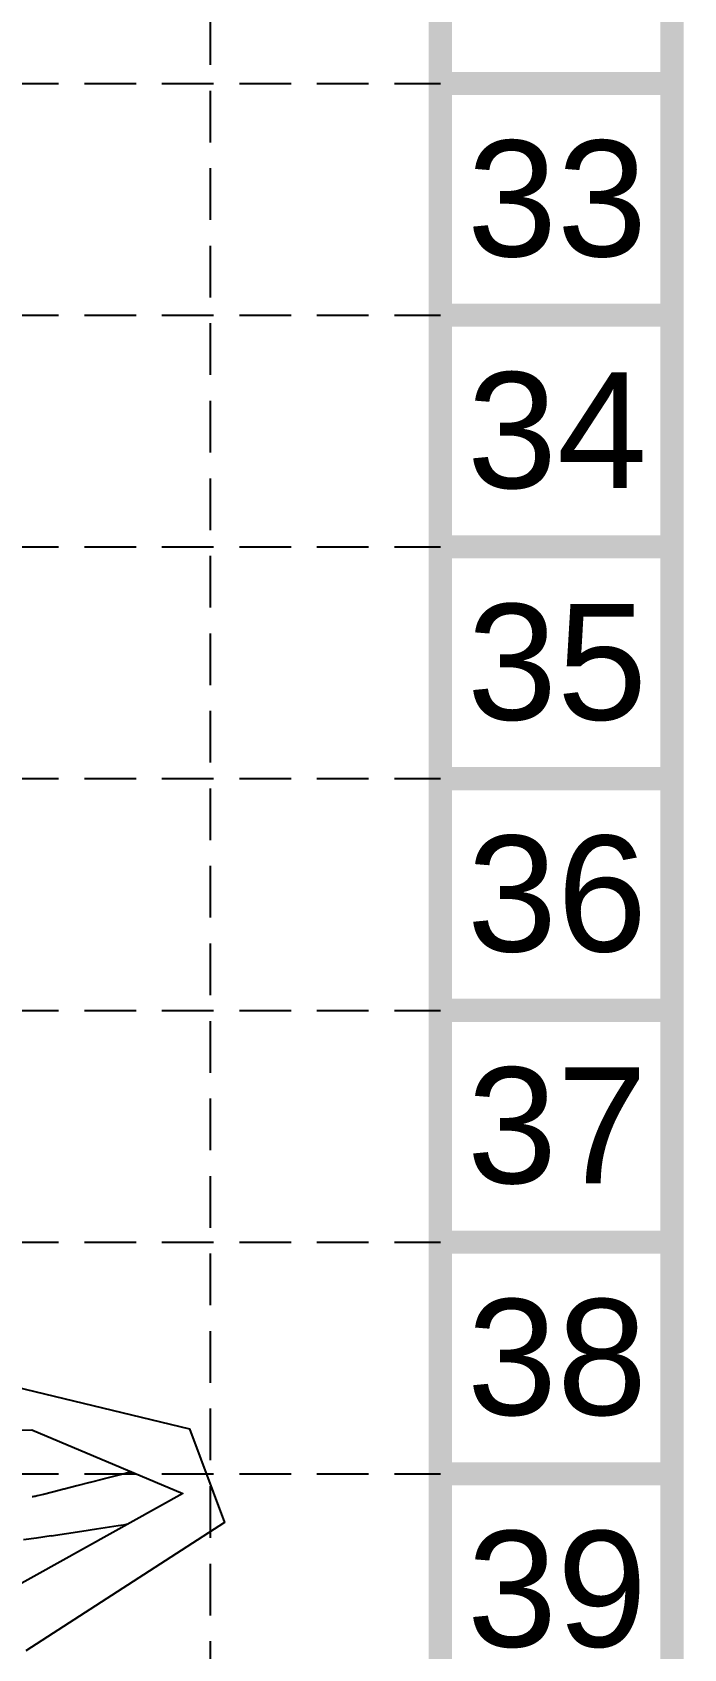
# Model space of a CAD drawing. Extents: x 5513 to 6525, y 3862 to 5479.
# Drawn here: x 6453.8 to 6524.7, y 4475 to 4650.9 of the extents above; entities that cross this region are included whole.
import ezdxf
from ezdxf.enums import TextEntityAlignment as Align

# ---------------------------------------------------------------- set-up
doc = ezdxf.new("R2010")
doc.units = 0
doc.header["$LTSCALE"] = 50
doc.header["$MEASUREMENT"] = 0
doc.linetypes.add('HIDDEN', pattern=[0.375, 0.25, -0.125])
for name, color, linetype in [('BASE', 7, 'Continuous'), ('CONT-MNR', 14, 'Continuous'), ('GRID', 254, 'HIDDEN'), ('v-topo-bndy', 140, 'Continuous'), ('V-TOPO-BNDY-2', 7, 'Continuous')]:
    doc.layers.add(name, color=color, linetype=linetype)
doc.styles.get("Standard").update_dxf_attribs({"font": 'ARIAL.TTF'})

msp = doc.modelspace()

# ---------------------------------------------------------------- linework, layer by layer
at = {"layer": 'BASE', "const_width": 2.52}
for points in [[(6523.47, 3863.46), (6523.47, 5477.65), (5514.6, 5477.65), (5514.6, 3863.46)], [(6498.25, 3888.68), (6498.25, 5452.43), (5539.82, 5452.43), (5539.82, 3888.68)]]:
    msp.add_lwpolyline(points, close=True, dxfattribs=at)
for points in [[(6523.47, 4645.33), (6498.25, 4645.33)], [(6523.47, 4620.11), (6498.25, 4620.11)], [(6523.47, 4594.89), (6498.25, 4594.89)], [(6523.47, 4569.67), (6498.25, 4569.67)], [(6523.47, 4544.45), (6498.25, 4544.45)], [(6523.47, 4519.23), (6498.25, 4519.23)], [(6523.47, 4494), (6498.25, 4494)]]:
    msp.add_lwpolyline(points, dxfattribs=at)
at = {"layer": 'CONT-MNR', "color": 42, "extrusion": (0.246293, -0.969195, 0), "elevation": -2763.57}
msp.add_lwpolyline([(7367.72, 702), (7366.23, 702)], dxfattribs=at)
at = {"layer": 'CONT-MNR', "color": 42, "extrusion": (0.246299, -0.969194, 0), "elevation": -2763.52}
msp.add_lwpolyline([(7369.2, 702), (7367.74, 702)], dxfattribs=at)
at = {"layer": 'CONT-MNR', "color": 42, "extrusion": (0.246301, -0.969193, 0), "elevation": -2763.51}
msp.add_lwpolyline([(7370.53, 702), (7369.2, 702)], dxfattribs=at)
at = {"layer": 'CONT-MNR', "color": 42}
for points, elevation in [([(6463.68, 4493.97), (6462.81, 4493.74)], 702), ([(6464.51, 4494.18), (6464.22, 4494.1)], 702), ([(6464.64, 4494.21), (6464.51, 4494.18)], 702), ([(6454.03, 4491.53), (6453.95, 4491.51)], 702), ([(6454.09, 4491.53), (6454.03, 4491.53)], 702), ([(6454.38, 4491.6), (6454.14, 4491.54)], 702), ([(6458.67, 4492.69), (6457.29, 4492.34)], 702), ([(6462.23, 4488.21), (6460.82, 4487.99)], 703), ([(6454.29, 4487.01), (6452.87, 4486.83)], 703)]:
    msp.add_lwpolyline(points, dxfattribs=dict(at, elevation=elevation))
at = {"layer": 'CONT-MNR', "color": 42, "extrusion": (0.246287, -0.969197, 0), "elevation": -2763.62}
msp.add_lwpolyline([(7371.94, 702), (7371.39, 702)], dxfattribs=at)
at = {"layer": 'CONT-MNR', "color": 42, "extrusion": (0.156768, -0.987636, 0), "elevation": -3424.21}
msp.add_lwpolyline([(7078.27, 702), (7078.16, 702)], dxfattribs=at)
at = {"layer": 'CONT-MNR', "color": 42, "extrusion": (0.135343, -0.990799, 0), "elevation": -3576.69}
msp.add_lwpolyline([(7002.65, 702), (7002.6, 702)], dxfattribs=at)
at = {"layer": 'CONT-MNR', "color": 42, "extrusion": (-0.246109, 0.969242, 0), "elevation": 2764.97}
msp.add_lwpolyline([(-7361.97, 702), (-7361.28, 702)], dxfattribs=at)
at = {"layer": 'CONT-MNR', "color": 42, "extrusion": (0.246213, -0.969216, 0), "elevation": -2764.18}
msp.add_lwpolyline([(7363.3, 702), (7362.27, 702)], dxfattribs=at)
at = {"layer": 'CONT-MNR', "color": 42, "extrusion": (-0.246257, 0.969205, 0), "elevation": 2763.85}
msp.add_lwpolyline([(-7364.7, 702), (-7363.42, 702)], dxfattribs=at)
at = {"layer": 'CONT-MNR', "color": 42, "extrusion": (0.151063, -0.988524, 0), "elevation": -3460.49}
msp.add_lwpolyline([(7063.04, 703), (7061.34, 703)], dxfattribs=at)
at = {"layer": 'CONT-MNR', "color": 42, "extrusion": (0.153184, -0.988198, 0), "elevation": -3445.32}
msp.add_lwpolyline([(7072.05, 703), (7070.45, 703)], dxfattribs=at)
at = {"layer": 'CONT-MNR', "color": 42, "extrusion": (0.151423, -0.988469, 0), "elevation": -3457.92}
msp.add_lwpolyline([(7068.29, 703), (7067.33, 703)], dxfattribs=at)
at = {"layer": 'CONT-MNR', "color": 42, "extrusion": (0.147151, -0.989114, 0), "elevation": -3488.43}
msp.add_lwpolyline([(7053.86, 703), (7053.28, 703)], dxfattribs=at)
at = {"layer": 'CONT-MNR', "color": 42, "extrusion": (0.140973, -0.990013, 0), "elevation": -3532.4}
msp.add_lwpolyline([(7032.26, 703), (7031.95, 703)], dxfattribs=at)
at = {"layer": 'CONT-MNR', "color": 42, "extrusion": (0.134664, -0.990891, 0), "elevation": -3577.12}
msp.add_lwpolyline([(7009.75, 703), (7009.62, 703)], dxfattribs=at)
at = {"layer": 'CONT-MNR', "color": 42, "extrusion": (0.140369, -0.990099, 0), "elevation": -3536.61}
msp.add_lwpolyline([(7021.83, 703), (7020.23, 703)], dxfattribs=at)
at = {"layer": 'CONT-MNR', "color": 42, "extrusion": (0.147014, -0.989134, 0), "elevation": -3489.38}
msp.add_lwpolyline([(7047.11, 703), (7045.42, 703)], dxfattribs=at)
at = {"layer": 'GRID', "color": 253, "linetype": 'HIDDEN', "ltscale": 0.45}
for p, q in [((6473.29, 3989.23), (6473.14, 5453)), ((5539.82, 4645.33), (6498.25, 4645.33)), ((5539.82, 4620.11), (6498.25, 4620.11)), ((5539.82, 4594.89), (6498.25, 4594.89)), ((5539.82, 4569.67), (6498.25, 4569.67)), ((5539.82, 4544.45), (6498.25, 4544.45)), ((5539.82, 4519.23), (6498.25, 4519.23)), ((5539.82, 4494), (6498.25, 4494))]:
    msp.add_line(p, q, dxfattribs=at)
at = {"layer": 'v-topo-bndy', "color": 7}
msp.add_polyline3d([(6428.59, 4761.15, 699.96), (6424.87, 4749.15, 699.99), (6424.48, 4733.38, 700.22), (6425.86, 4658.09, 700.94), (6427.02, 4580.99, 701.25), (6428.19, 4498.44, 701.32), (6453.77, 4498.81, 701.19), (6470.21, 4491.85, 702.42), (6443.48, 4477, 705), (6390.67, 4475.67, 705.19), (6336.59, 4474.24, 704.72)], dxfattribs=at)
at = {"layer": 'V-TOPO-BNDY-2', "color": 7}
msp.add_lwpolyline([(5564.72, 5123.27), (5858.88, 5128.23), (6404.85, 5134.98), (6431.54, 5128.63), (6436.62, 4932.96), (6444.15, 4884.39), (6428.99, 4879.6), (6431.54, 4789.4), (6451.87, 4786.85), (6431.54, 4755.09), (6434.08, 4507.78), (6470.93, 4498.89), (6474.75, 4488.72), (6453.14, 4474.75)], dxfattribs=at)

# ---------------------------------------------------------------- texts
at = {"layer": 'BASE'}
for s, p in [('33', (6510.95, 4632.82)), ('34', (6510.95, 4607.6)), ('35', (6510.95, 4582.38)), ('36', (6510.95, 4557.16)), ('37', (6510.95, 4531.94)), ('38', (6510.95, 4506.72)), ('39', (6510.95, 4481.49))]:
    msp.add_text(s, height=12.611, dxfattribs=at).set_placement(p, align=Align.MIDDLE_CENTER)

doc.saveas('drawing.dxf')
